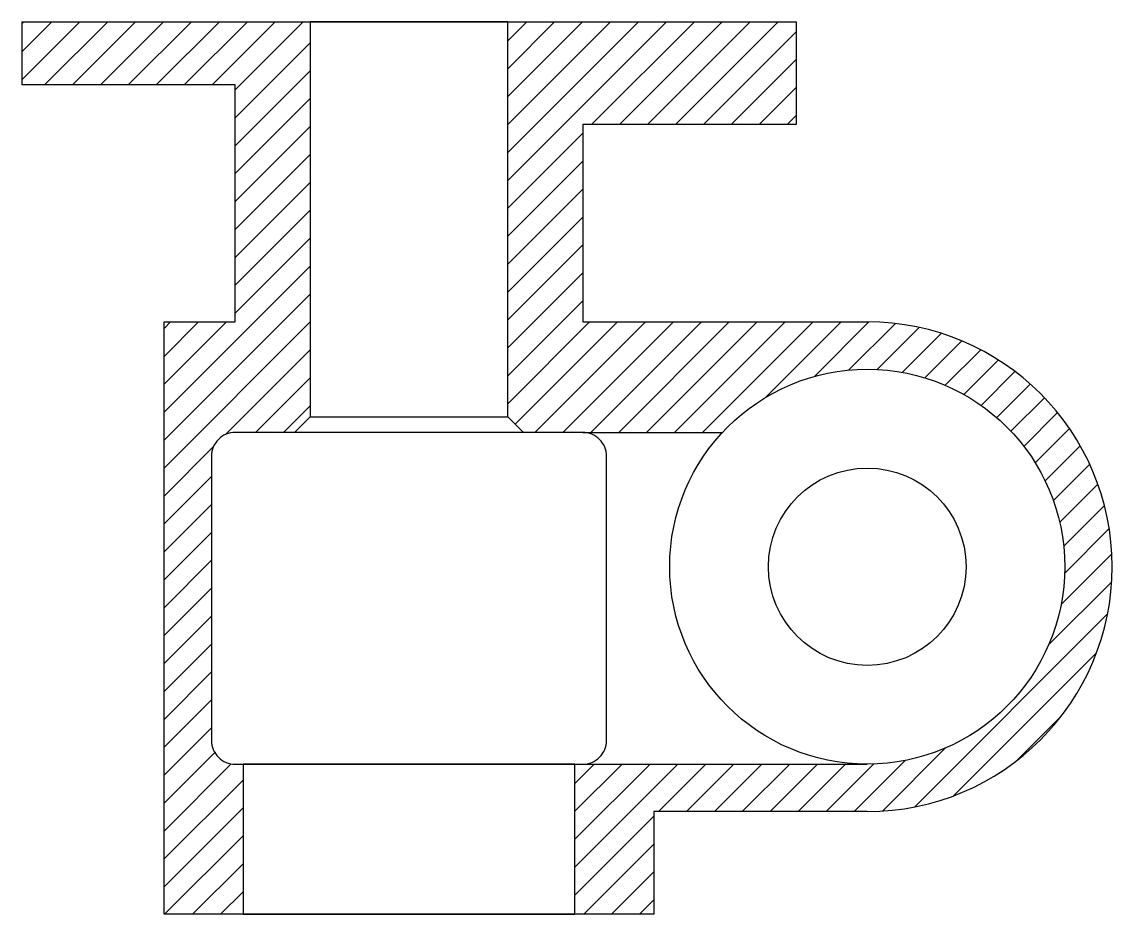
# Model space of a CAD drawing. Header units: millimetres. Extents: x -114 to 24, y 46 to 158.
import ezdxf

# ---------------------------------------------------------------- set-up
doc = ezdxf.new("R2010")
doc.units = ezdxf.units.MM
doc.header["$MEASUREMENT"] = 0

msp = doc.modelspace()

# ---------------------------------------------------------------- hatches: boundary and pattern name
h = msp.add_hatch()
h.set_pattern_fill('ANSI31', color=256, scale=20)
h.paths.add_polyline_path([(-77.5, 158.5), (-114, 158.5), (-114, 150.5), (-87, 150.5), (-87, 125.5), (-87, 120.5), (-96, 120.5), (-96, 45.5), (-86, 45.5), (-86, 64.5), (-87, 64.5, -0.414214), (-90, 67.5), (-90, 103.5, -0.414214), (-87, 106.5), (-79.5, 106.5), (-77.5, 108.5)])
h.paths.add_polyline_path([(-16, 158.5), (-52.5, 158.5), (-52.5, 108.5), (-50.5, 106.5), (-43, 106.5), (-25.33, 106.5, -0.681875), (18, 89.5, -0.414214), (-7, 64.5), (-43, 64.5), (-44, 64.5), (-44, 45.5), (-34, 45.5), (-34, 58.5), (-7, 58.5, 1), (-7, 120.5), (-43, 120.5), (-43, 145.5), (-16, 145.5)])

# ---------------------------------------------------------------- linework, layer by layer
for p, q in [((-114, 158.5), (-16, 158.5)), ((-114, 158.5), (-114, 150.5)), ((-16, 158.5), (-16, 145.5)), ((-87, 150.5), (-114, 150.5)), ((-87, 125.5), (-87, 150.5)), ((-16, 145.5), (-43, 145.5)), ((-43, 145.5), (-43, 120.5)), ((-87, 120.5), (-87, 125.5)), ((-96, 45.5), (-96, 120.5)), ((-96, 120.5), (-87, 120.5)), ((-43, 120.5), (-7, 120.5)), ((-77.5, 108.5), (-79.5, 106.5)), ((-52.5, 108.5), (-50.5, 106.5)), ((-43, 106.5), (-25.33, 106.5)), ((-43, 64.5), (-7, 64.5)), ((-7, 58.5), (-34, 58.5)), ((-34, 58.5), (-34, 45.5)), ((-34, 45.5), (-96, 45.5))]:
    msp.add_line(p, q)
for points in [[(-77.5, 108.5), (-52.5, 108.5), (-52.5, 158.5), (-77.5, 158.5)], [(-86, 45.5), (-44, 45.5), (-44, 64.5), (-86, 64.5)]]:
    msp.add_lwpolyline(points, close=True)
msp.add_lwpolyline([(-87, 64.5), (-43, 64.5, 0.414214), (-40, 67.5), (-40, 103.5, 0.414214), (-43, 106.5), (-87, 106.5, 0.414214), (-90, 103.5), (-90, 67.5, 0.414214)], format="xyb", close=True)
for radius in [25, 12.5]:
    msp.add_circle((-7, 89.5), radius)
msp.add_arc((-7, 89.5), 31, 270, 90)

doc.saveas('drawing.dxf')
